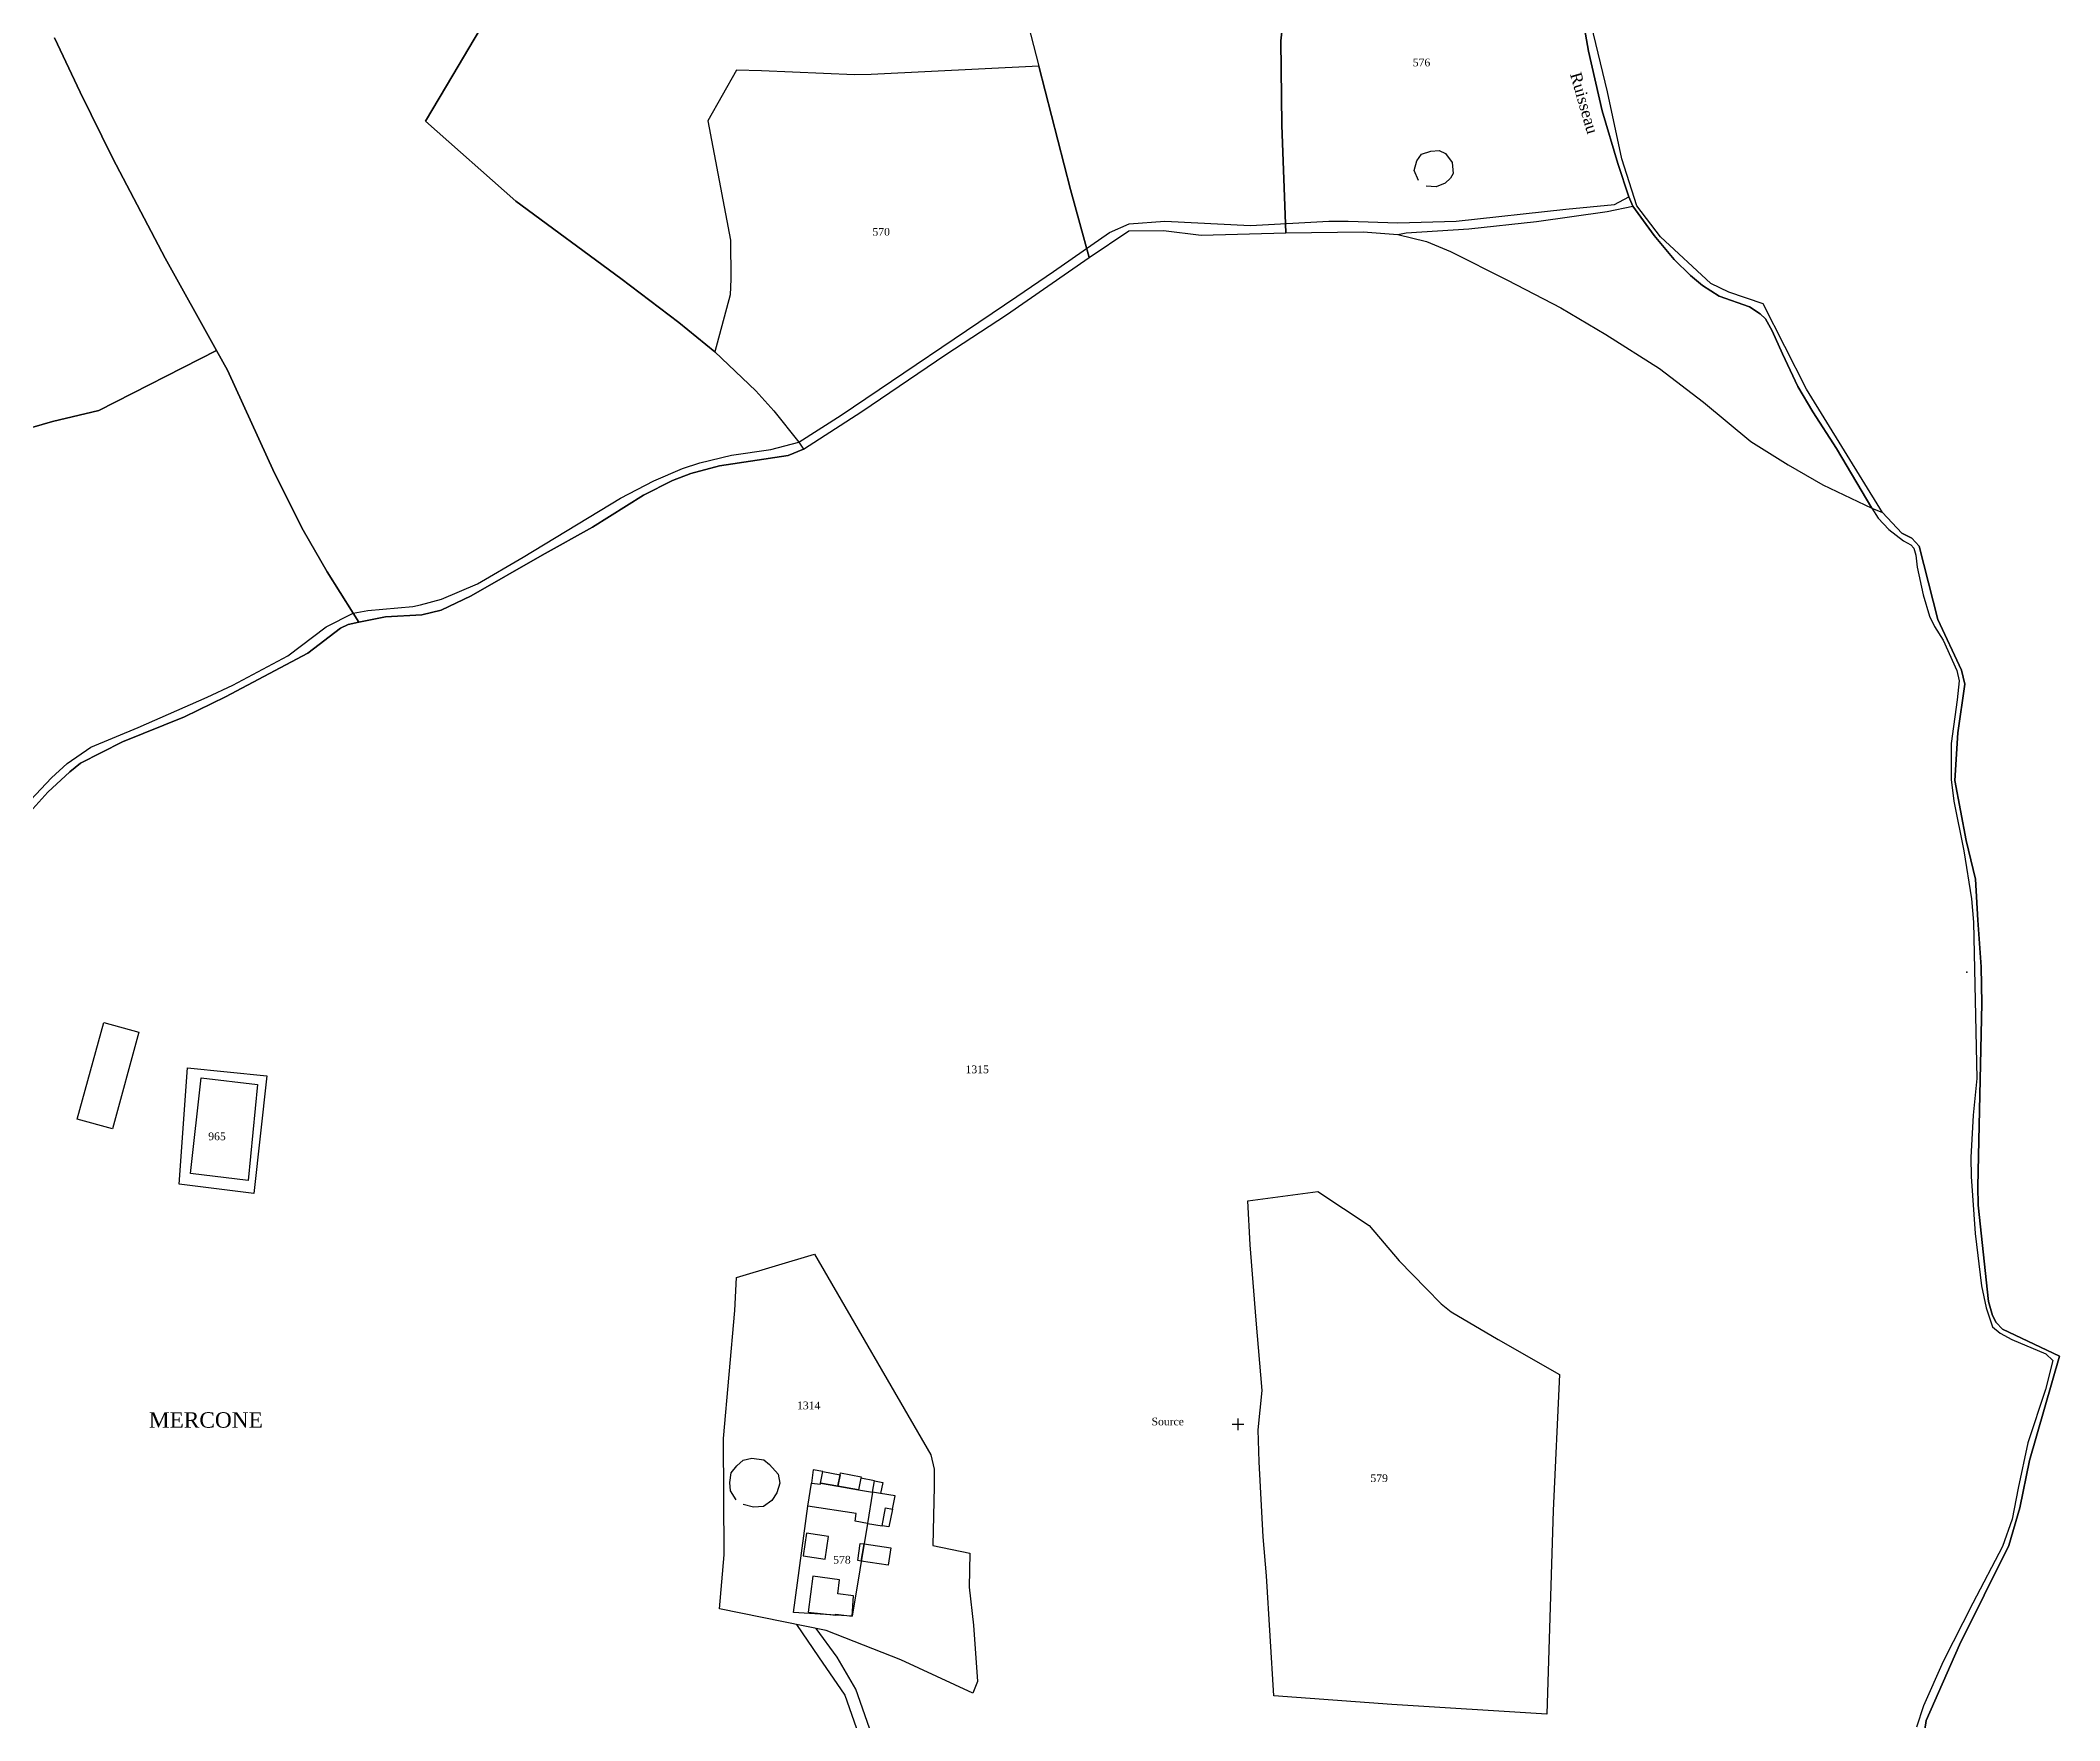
# Model space of a CAD drawing. Extents: x 1206804 to 1210977, y 6152742 to 6157901.
# Drawn here: x 1210265 to 1210789, y 6153122 to 6153557 of the extents above; entities that cross this region are included whole.
import ezdxf

# ---------------------------------------------------------------- set-up
doc = ezdxf.new("R2010")
doc.units = 0
doc.linetypes.add('CONTINU', pattern=[0])
doc.layers.get('0').update_dxf_attribs({"linetype": 'CONTINU'})
for name, color, linetype in [('1FLECHEFL', 7, 'CONTINU'), ('1LIEUDIT', 7, 'CONTINU'), ('1PARCELLE', 7, 'CONTINU'), ('1SECTION', 7, 'CONTINU'), ('1SUBDSECT', 7, 'CONTINU'), ('1TRONFLUV', 7, 'CONTINU'), ('1TROUPARCELLE', 7, 'CONTINU'), ('3BATIDUR', 7, 'CONTINU'), ('3BATILEGER', 7, 'CONTINU'), ('3CALVAIRE', 7, 'CONTINU'), ('3CALVAIRETEX', 7, 'CONTINU'), ('3CHEMIN', 7, 'CONTINU'), ('3FISCLINE', 7, 'CONTINUOUS'), ('3LIEUDITTEX', 7, 'CONTINU'), ('3PARCELLETEX', 7, 'CONTINU'), ('3PISCINE', 7, 'CONTINUOUS'), ('3TRONFLUVTEX', 7, 'CONTINU')]:
    doc.layers.add(name, color=color, linetype=linetype)
doc.styles.get("Standard").update_dxf_attribs({"font": 'Times New Roman'})

# ---------------------------------------------------------------- blocks, each defined once
blk = doc.blocks.new('DETATOPO')
for points in [[(-1.5, 0), (1.5, 0)], [(0, -1.5), (0, 1.5)]]:
    blk.add_lwpolyline(points)
blk = doc.blocks.new('FLECHRU1')
blk.add_point((0, 0))

msp = doc.modelspace()

# ---------------------------------------------------------------- linework, layer by layer
at = {"layer": '1LIEUDIT'}
for points in [[(1210254.81, 6153348.62), (1210267.32, 6153362.42), (1210273.02, 6153367.71), (1210275.85, 6153369.99), (1210286.7, 6153375.52), (1210302.79, 6153381.97), (1210313.41, 6153387.13), (1210334.75, 6153398.44), (1210343.15, 6153404.95), (1210345.14, 6153405.92), (1210347.89, 6153406.53), (1210354.88, 6153407.88), (1210364.28, 6153408.41), (1210369.26, 6153409.59), (1210377.05, 6153413.32), (1210395.39, 6153423.81), (1210408.45, 6153431.12), (1210421.66, 6153439.4), (1210429.23, 6153443.16), (1210433.96, 6153444.98), (1210441.41, 6153446.99), (1210459.21, 6153449.66), (1210463.12, 6153451.33), (1210478.27, 6153461.05), (1210500.05, 6153475.82), (1210515.77, 6153486.09), (1210537.2, 6153500.99), (1210547.45, 6153507.87), (1210556.44, 6153507.94), (1210566.16, 6153506.78), (1210588.16, 6153507.39), (1210608.19, 6153507.61), (1210617.15, 6153506.92), (1210624.53, 6153505.09), (1210630.77, 6153502.55), (1210645.59, 6153495.09), (1210659.35, 6153487.95), (1210670.99, 6153481.05), (1210684.95, 6153472.18), (1210696.36, 6153463.46), (1210708.63, 6153453.31), (1210718.25, 6153447.22), (1210727.29, 6153442.07), (1210739.94, 6153436.05), (1210739.94, 6153436.05), (1210742.74, 6153434.89), (1210723.01, 6153466.82), (1210711.77, 6153488.92), (1210702.86, 6153491.96), (1210698.2, 6153494.22), (1210685.22, 6153506.35), (1210679.07, 6153514.37), (1210675.15, 6153526.54), (1210671.49, 6153543.84), (1210667.2, 6153561.41)], [(1210254.81, 6153348.62), (1210267.32, 6153362.42), (1210273.02, 6153367.71), (1210275.85, 6153369.99), (1210286.7, 6153375.52), (1210302.79, 6153381.97), (1210313.41, 6153387.13), (1210334.75, 6153398.44), (1210343.15, 6153404.95), (1210345.14, 6153405.92), (1210347.89, 6153406.53), (1210354.88, 6153407.88), (1210364.28, 6153408.41), (1210369.26, 6153409.59), (1210377.05, 6153413.32), (1210395.39, 6153423.81), (1210408.45, 6153431.12), (1210421.66, 6153439.4), (1210429.23, 6153443.16), (1210433.96, 6153444.98), (1210441.41, 6153446.99), (1210459.21, 6153449.66), (1210463.12, 6153451.33), (1210478.27, 6153461.05), (1210500.05, 6153475.82), (1210515.77, 6153486.09), (1210537.2, 6153500.99), (1210547.45, 6153507.87), (1210556.44, 6153507.94), (1210566.16, 6153506.78), (1210588.16, 6153507.39), (1210608.19, 6153507.61), (1210617.15, 6153506.92), (1210624.53, 6153505.09), (1210630.77, 6153502.55), (1210645.59, 6153495.09), (1210659.35, 6153487.95), (1210670.99, 6153481.05), (1210684.95, 6153472.18), (1210696.36, 6153463.46), (1210708.63, 6153453.31), (1210718.25, 6153447.22), (1210727.29, 6153442.07), (1210739.94, 6153436.05), (1210742.74, 6153434.89), (1210747.71, 6153429.57), (1210750.3, 6153428.27), (1210752.19, 6153426.17), (1210757.03, 6153407.15), (1210763.17, 6153394.03), (1210764.01, 6153390.4), (1210762.24, 6153377.85), (1210761.44, 6153365.5), (1210764.37, 6153349.97), (1210766.79, 6153339.89), (1210767.46, 6153329.28), (1210768.32, 6153317.2), (1210768.48, 6153307.73), (1210767.38, 6153260.32), (1210767.49, 6153255.47), (1210770.22, 6153230.47), (1210771.24, 6153226.91), (1210772.18, 6153225.09), (1210773.82, 6153223.37), (1210788.61, 6153216.36), (1210780.8, 6153189.31), (1210778.28, 6153177.04), (1210775.46, 6153167.27), (1210762.7, 6153141.55), (1210754, 6153121.95), (1210751.49, 6153104.97)]]:
    msp.add_lwpolyline(points, dxfattribs=at)
at = {"layer": '1PARCELLE'}
for points in [[(1210269.07, 6153557.88), (1210275.7, 6153543.79), (1210284.22, 6153526.59), (1210297.76, 6153500.79), (1210311.05, 6153476.85), (1210280.53, 6153461.36), (1210268.59, 6153458.45), (1210257.87, 6153455.35), (1210254.37, 6153454.09), (1210240.1, 6153472.22), (1210234.9, 6153480.1), (1210228.57, 6153490.36), (1210225.79, 6153494.19), (1210219.93, 6153501.31), (1210216.51, 6153504.07), (1210200.03, 6153515.72), (1210189.99, 6153523.91), (1210175.25, 6153533.28), (1210146.44, 6153547.58), (1210137.89, 6153552.1), (1210139.89, 6153570.88)], [(1210519.24, 6153569.67), (1210524.15, 6153550.57), (1210524.15, 6153550.57), (1210532.29, 6153518.54), (1210537.2, 6153500.99), (1210547.45, 6153507.87), (1210556.44, 6153507.94), (1210566.16, 6153506.78), (1210588.16, 6153507.39), (1210587.08, 6153535.22), (1210586.8, 6153557.09), (1210588.3, 6153570.19)], [(1210588.3, 6153570.19), (1210586.8, 6153557.09), (1210587.08, 6153535.22), (1210588.16, 6153507.39), (1210608.19, 6153507.61), (1210617.15, 6153506.92), (1210624.53, 6153505.09), (1210630.77, 6153502.55), (1210645.59, 6153495.09), (1210659.35, 6153487.95), (1210670.99, 6153481.05), (1210684.95, 6153472.18), (1210696.36, 6153463.46), (1210708.63, 6153453.31), (1210718.25, 6153447.22), (1210727.29, 6153442.07), (1210739.94, 6153436.05), (1210730.84, 6153451.49), (1210724.63, 6153460.96), (1210720.81, 6153467.5), (1210716.77, 6153476.01), (1210714.13, 6153481.98), (1210712.37, 6153485.07), (1210711.04, 6153486.41), (1210708.25, 6153488.16), (1210700.37, 6153490.94), (1210696.06, 6153493.73), (1210692.95, 6153496.27), (1210688.71, 6153500.48), (1210683.56, 6153506.64), (1210678.02, 6153514.29), (1210676.97, 6153516.69), (1210674.17, 6153525.3), (1210670.09, 6153539), (1210666.58, 6153554.4), (1210664.98, 6153563.19)], [(1210383.64, 6153567.25), (1210372.27, 6153548.24), (1210365.19, 6153536.24), (1210388.59, 6153515.53), (1210415.81, 6153495.54), (1210430.8, 6153484.1), (1210440.15, 6153476.56), (1210450.83, 6153466.39), (1210455.45, 6153461.28), (1210461.95, 6153453.11), (1210463.12, 6153451.33), (1210459.21, 6153449.66), (1210441.41, 6153446.99), (1210433.96, 6153444.98), (1210429.23, 6153443.16), (1210421.66, 6153439.4), (1210408.45, 6153431.12), (1210395.39, 6153423.81), (1210377.05, 6153413.32), (1210369.26, 6153409.59), (1210364.28, 6153408.41), (1210354.88, 6153407.88), (1210347.89, 6153406.53), (1210347.89, 6153406.53), (1210346.47, 6153408.85), (1210339.7, 6153419.5), (1210333.54, 6153430.31), (1210326.1, 6153445.11), (1210313.86, 6153471.77), (1210311.05, 6153476.85), (1210297.76, 6153500.79), (1210284.22, 6153526.59), (1210275.7, 6153543.79), (1210269.07, 6153557.88)], [(1210519.24, 6153569.67), (1210524.15, 6153550.57), (1210524.15, 6153550.57), (1210480.71, 6153548.33), (1210476.39, 6153548.28), (1210452.25, 6153549.35), (1210445.81, 6153549.47), (1210438.35, 6153536.35), (1210444.19, 6153505.42), (1210444.32, 6153495.39), (1210444.16, 6153491.29), (1210440.15, 6153476.56), (1210430.8, 6153484.1), (1210415.81, 6153495.54), (1210388.59, 6153515.53), (1210365.19, 6153536.24), (1210372.27, 6153548.24), (1210383.64, 6153567.25)], [(1210254.81, 6153348.62), (1210267.32, 6153362.42), (1210273.02, 6153367.71), (1210275.85, 6153369.99), (1210286.7, 6153375.52), (1210302.79, 6153381.97), (1210313.41, 6153387.13), (1210334.75, 6153398.44), (1210343.15, 6153404.95), (1210345.14, 6153405.92), (1210347.89, 6153406.53), (1210354.88, 6153407.88), (1210364.28, 6153408.41), (1210369.26, 6153409.59), (1210377.05, 6153413.32), (1210395.39, 6153423.81), (1210408.45, 6153431.12), (1210421.66, 6153439.4), (1210429.23, 6153443.16), (1210433.96, 6153444.98), (1210441.41, 6153446.99), (1210459.21, 6153449.66), (1210463.12, 6153451.33), (1210478.27, 6153461.05), (1210500.05, 6153475.82), (1210515.77, 6153486.09), (1210537.2, 6153500.99), (1210547.45, 6153507.87), (1210556.44, 6153507.94), (1210566.16, 6153506.78), (1210588.16, 6153507.39), (1210608.19, 6153507.61), (1210617.15, 6153506.92), (1210624.53, 6153505.09), (1210630.77, 6153502.55), (1210645.59, 6153495.09), (1210659.35, 6153487.95), (1210670.99, 6153481.05), (1210684.95, 6153472.18), (1210696.36, 6153463.46), (1210708.63, 6153453.31), (1210718.25, 6153447.22), (1210727.29, 6153442.07), (1210739.94, 6153436.05), (1210741.61, 6153433.42), (1210744.35, 6153430.48), (1210748.12, 6153427.56), (1210750.06, 6153426.52), (1210750.83, 6153425.64), (1210751.35, 6153423.87), (1210751.73, 6153420.76), (1210753.24, 6153413.56), (1210754.9, 6153408.08), (1210756.15, 6153405.4), (1210758.4, 6153401.87), (1210761.96, 6153393.96), (1210762.55, 6153391.31), (1210762.08, 6153386.37), (1210760.55, 6153375.04), (1210760.52, 6153365.77), (1210761.17, 6153360.1), (1210763.83, 6153347.29), (1210765.81, 6153334.79), (1210766.28, 6153328.75), (1210767.13, 6153288.28), (1210766.22, 6153278.77), (1210765.64, 6153267.78), (1210765.73, 6153262.85), (1210766.73, 6153248.09), (1210768.35, 6153234.52), (1210769.62, 6153228.83), (1210771.24, 6153223.92), (1210773.21, 6153222.27), (1210776.21, 6153220.68), (1210785.07, 6153216.95), (1210786.81, 6153215.21), (1210784.98, 6153207.7), (1210780.41, 6153193.89), (1210777.83, 6153182.11), (1210776.32, 6153174.15), (1210773.82, 6153167), (1210766.15, 6153152.36), (1210758.4, 6153137.23), (1210753.31, 6153125.73), (1210751.53, 6153120.23)], [(1210257.87, 6153455.35), (1210268.59, 6153458.45), (1210280.53, 6153461.36), (1210311.05, 6153476.85), (1210313.86, 6153471.77), (1210326.1, 6153445.11), (1210333.54, 6153430.31), (1210339.7, 6153419.5), (1210346.47, 6153408.85), (1210347.89, 6153406.53), (1210345.14, 6153405.92), (1210343.15, 6153404.95), (1210334.75, 6153398.44), (1210313.41, 6153387.13), (1210302.79, 6153381.97), (1210286.7, 6153375.52), (1210275.85, 6153369.99), (1210273.02, 6153367.71), (1210267.32, 6153362.42), (1210254.81, 6153348.62)]]:
    msp.add_lwpolyline(points, dxfattribs=at)
for points in [[(1210524.15, 6153550.57), (1210480.71, 6153548.33), (1210476.39, 6153548.28), (1210452.25, 6153549.35), (1210445.81, 6153549.47), (1210438.35, 6153536.35), (1210444.19, 6153505.42), (1210444.32, 6153495.39), (1210444.16, 6153491.29), (1210440.15, 6153476.56), (1210450.83, 6153466.39), (1210455.45, 6153461.28), (1210461.95, 6153453.11), (1210463.12, 6153451.33), (1210478.27, 6153461.05), (1210500.05, 6153475.82), (1210515.77, 6153486.09), (1210537.2, 6153500.99), (1210532.29, 6153518.54), (1210524.15, 6153550.57)], [(1210320.73, 6153258.46), (1210301.35, 6153260.88), (1210303.54, 6153291.06), (1210324.06, 6153289), (1210320.73, 6153258.46)], [(1210655.74, 6153123.63), (1210615.56, 6153126.09), (1210585.04, 6153128.33), (1210583.15, 6153159.45), (1210582.23, 6153169.55), (1210581.23, 6153188.95), (1210580.99, 6153197.22), (1210581.99, 6153207.43), (1210580.47, 6153225.66), (1210578.87, 6153245.15), (1210578.26, 6153256.57), (1210596.38, 6153258.96), (1210609.69, 6153250.2), (1210617.5, 6153241.05), (1210624.46, 6153233.85), (1210628.4, 6153229.92), (1210631, 6153227.85), (1210643.12, 6153220.67), (1210659.05, 6153211.56), (1210657.42, 6153176.37), (1210655.74, 6153123.63)], [(1210488.4, 6153137.63), (1210468.98, 6153145.24), (1210441.36, 6153150.87), (1210442.57, 6153164.84), (1210442.4, 6153195.05), (1210445.32, 6153228.13), (1210445.75, 6153236.7), (1210466.02, 6153242.73), (1210496.14, 6153190.76), (1210496.98, 6153187.1), (1210497.03, 6153182.58), (1210496.65, 6153167.3), (1210506.26, 6153165.33), (1210506.08, 6153156.53), (1210507.23, 6153146.67), (1210508.24, 6153132.07), (1210507.03, 6153129.03), (1210488.4, 6153137.63)], [(1210475.77, 6153149), (1210460.55, 6153149.96), (1210464.28, 6153177.48), (1210465.18, 6153183.43), (1210467.51, 6153183.14), (1210467.56, 6153183.4), (1210468.12, 6153186.44), (1210472.65, 6153185.61), (1210472.75, 6153186.13), (1210478.09, 6153185.07), (1210478.02, 6153184.7), (1210477.42, 6153181.71), (1210481.04, 6153181.11), (1210479.71, 6153173.03), (1210475.77, 6153149)]]:
    msp.add_lwpolyline(points, close=True, dxfattribs=at)
at = {"layer": '1SECTION'}
msp.add_lwpolyline([(1210751.49, 6153104.97), (1210754, 6153121.95), (1210762.7, 6153141.55), (1210775.46, 6153167.27), (1210778.28, 6153177.04), (1210780.8, 6153189.31), (1210788.61, 6153216.36), (1210773.82, 6153223.37), (1210772.18, 6153225.09), (1210771.24, 6153226.91), (1210770.22, 6153230.47), (1210767.49, 6153255.47), (1210767.38, 6153260.32), (1210768.48, 6153307.73), (1210768.32, 6153317.2), (1210767.46, 6153329.28), (1210766.79, 6153339.89), (1210764.37, 6153349.97), (1210761.44, 6153365.5), (1210762.24, 6153377.85), (1210764.01, 6153390.4), (1210763.17, 6153394.03), (1210757.03, 6153407.15), (1210752.19, 6153426.17), (1210750.3, 6153428.27), (1210747.71, 6153429.57), (1210742.74, 6153434.89), (1210723.01, 6153466.82), (1210711.77, 6153488.92), (1210702.86, 6153491.96), (1210698.2, 6153494.22), (1210685.22, 6153506.35), (1210679.07, 6153514.37), (1210675.15, 6153526.54), (1210671.49, 6153543.84), (1210667.2, 6153561.41)], dxfattribs=at)
at = {"layer": '1SUBDSECT'}
msp.add_lwpolyline([(1210751.49, 6153104.97), (1210754, 6153121.95), (1210762.7, 6153141.55), (1210775.46, 6153167.27), (1210778.28, 6153177.04), (1210780.8, 6153189.31), (1210788.61, 6153216.36), (1210773.82, 6153223.37), (1210772.18, 6153225.09), (1210771.24, 6153226.91), (1210770.22, 6153230.47), (1210767.49, 6153255.47), (1210767.38, 6153260.32), (1210768.48, 6153307.73), (1210768.32, 6153317.2), (1210767.46, 6153329.28), (1210766.79, 6153339.89), (1210764.37, 6153349.97), (1210761.44, 6153365.5), (1210762.24, 6153377.85), (1210764.01, 6153390.4), (1210763.17, 6153394.03), (1210757.03, 6153407.15), (1210752.19, 6153426.17), (1210750.3, 6153428.27), (1210747.71, 6153429.57), (1210742.74, 6153434.89), (1210723.01, 6153466.82), (1210711.77, 6153488.92), (1210702.86, 6153491.96), (1210698.2, 6153494.22), (1210685.22, 6153506.35), (1210679.07, 6153514.37), (1210675.15, 6153526.54), (1210671.49, 6153543.84), (1210667.2, 6153561.41)], dxfattribs=at)
at = {"layer": '1TRONFLUV'}
for points in [[(1210664.98, 6153563.19), (1210666.58, 6153554.4), (1210670.09, 6153539), (1210674.17, 6153525.3), (1210676.97, 6153516.69), (1210678.02, 6153514.29), (1210683.56, 6153506.64), (1210688.71, 6153500.48), (1210692.95, 6153496.27), (1210696.06, 6153493.73), (1210700.37, 6153490.94), (1210708.25, 6153488.16), (1210711.04, 6153486.41), (1210712.37, 6153485.07), (1210714.13, 6153481.98), (1210716.77, 6153476.01), (1210720.81, 6153467.5), (1210724.63, 6153460.96), (1210730.84, 6153451.49), (1210739.94, 6153436.05), (1210741.61, 6153433.42), (1210744.35, 6153430.48), (1210748.12, 6153427.56), (1210750.06, 6153426.52), (1210750.83, 6153425.64), (1210751.35, 6153423.87), (1210751.73, 6153420.76), (1210753.24, 6153413.56), (1210754.9, 6153408.08), (1210756.15, 6153405.4), (1210758.4, 6153401.87), (1210761.96, 6153393.96), (1210762.55, 6153391.31), (1210762.08, 6153386.37), (1210760.55, 6153375.04), (1210760.52, 6153365.77), (1210761.17, 6153360.1), (1210763.83, 6153347.29), (1210765.81, 6153334.79), (1210766.28, 6153328.75), (1210767.13, 6153288.28), (1210766.22, 6153278.77), (1210765.64, 6153267.78), (1210765.73, 6153262.85), (1210766.73, 6153248.09), (1210768.35, 6153234.52), (1210769.62, 6153228.83), (1210771.24, 6153223.92), (1210773.21, 6153222.27), (1210776.21, 6153220.68), (1210785.07, 6153216.95), (1210786.81, 6153215.21), (1210784.98, 6153207.7), (1210780.41, 6153193.89), (1210777.83, 6153182.11), (1210776.32, 6153174.15), (1210773.82, 6153167), (1210766.15, 6153152.36), (1210758.4, 6153137.23), (1210753.31, 6153125.73), (1210751.53, 6153120.23)], [(1210751.49, 6153104.97), (1210754, 6153121.95), (1210762.7, 6153141.55), (1210775.46, 6153167.27), (1210778.28, 6153177.04), (1210780.8, 6153189.31), (1210788.61, 6153216.36), (1210773.82, 6153223.37), (1210772.18, 6153225.09), (1210771.24, 6153226.91), (1210770.22, 6153230.47), (1210767.49, 6153255.47), (1210767.38, 6153260.32), (1210768.48, 6153307.73), (1210768.32, 6153317.2), (1210767.46, 6153329.28), (1210766.79, 6153339.89), (1210764.37, 6153349.97), (1210761.44, 6153365.5), (1210762.24, 6153377.85), (1210764.01, 6153390.4), (1210763.17, 6153394.03), (1210757.03, 6153407.15), (1210752.19, 6153426.17), (1210750.3, 6153428.27), (1210747.71, 6153429.57), (1210742.74, 6153434.89), (1210723.01, 6153466.82), (1210711.77, 6153488.92), (1210702.86, 6153491.96), (1210698.2, 6153494.22), (1210685.22, 6153506.35), (1210679.07, 6153514.37), (1210675.15, 6153526.54), (1210671.49, 6153543.84), (1210667.2, 6153561.41)]]:
    msp.add_lwpolyline(points, dxfattribs=at)
at = {"layer": '1TROUPARCELLE'}
for points in [[(1210301.35, 6153260.88), (1210303.54, 6153291.06), (1210324.06, 6153289), (1210320.73, 6153258.46), (1210301.35, 6153260.88)], [(1210615.56, 6153126.09), (1210585.04, 6153128.33), (1210583.15, 6153159.45), (1210582.23, 6153169.55), (1210581.23, 6153188.95), (1210580.99, 6153197.22), (1210581.99, 6153207.43), (1210580.47, 6153225.66), (1210578.87, 6153245.15), (1210578.26, 6153256.57), (1210596.38, 6153258.96), (1210609.69, 6153250.2), (1210617.5, 6153241.05), (1210624.46, 6153233.85), (1210628.4, 6153229.92), (1210631, 6153227.85), (1210643.12, 6153220.67), (1210659.05, 6153211.56), (1210657.42, 6153176.37), (1210655.74, 6153123.63), (1210615.56, 6153126.09)], [(1210488.4, 6153137.63), (1210468.98, 6153145.24), (1210441.36, 6153150.87), (1210442.57, 6153164.84), (1210442.4, 6153195.05), (1210445.32, 6153228.13), (1210445.75, 6153236.7), (1210466.02, 6153242.73), (1210496.14, 6153190.76), (1210496.98, 6153187.1), (1210497.03, 6153182.58), (1210496.65, 6153167.3), (1210506.26, 6153165.33), (1210506.08, 6153156.53), (1210507.23, 6153146.67), (1210508.24, 6153132.07), (1210507.03, 6153129.03), (1210488.4, 6153137.63)], [(1210460.55, 6153149.96), (1210464.28, 6153177.48), (1210465.18, 6153183.43), (1210467.51, 6153183.14), (1210467.56, 6153183.4), (1210468.12, 6153186.44), (1210472.65, 6153185.61), (1210472.75, 6153186.13), (1210478.09, 6153185.07), (1210478.02, 6153184.7), (1210477.42, 6153181.71), (1210481.04, 6153181.11), (1210479.71, 6153173.03), (1210475.77, 6153149), (1210460.55, 6153149.96)]]:
    msp.add_lwpolyline(points, close=True, dxfattribs=at)
at = {"layer": '3BATIDUR'}
for points in [[(1210304.28, 6153263.63), (1210307.08, 6153288.41), (1210321.71, 6153286.74), (1210319.24, 6153261.89), (1210304.28, 6153263.63)], [(1210472.06, 6153182.63), (1210477.42, 6153181.71), (1210481.04, 6153181.11), (1210479.71, 6153173.03), (1210476.52, 6153173.55), (1210476.83, 6153175.55), (1210464.28, 6153177.48), (1210465.18, 6153183.43), (1210467.51, 6153183.14), (1210467.56, 6153183.4), (1210472.06, 6153182.63)], [(1210465.18, 6153183.43), (1210467.51, 6153183.14), (1210467.56, 6153183.4), (1210468.12, 6153186.44), (1210465.68, 6153186.89), (1210465.18, 6153183.43)], [(1210472.06, 6153182.63), (1210467.56, 6153183.4), (1210468.12, 6153186.44), (1210472.65, 6153185.61), (1210472.06, 6153182.63)], [(1210472.06, 6153182.63), (1210472.65, 6153185.61), (1210472.75, 6153186.13), (1210478.09, 6153185.07), (1210478.02, 6153184.7), (1210477.42, 6153181.71), (1210472.06, 6153182.63)], [(1210481.52, 6153184.04), (1210478.02, 6153184.7), (1210477.42, 6153181.71), (1210481.04, 6153181.11), (1210481.52, 6153184.04)], [(1210483.5, 6153172.4), (1210484.42, 6153177.07), (1210486.22, 6153176.74), (1210486.93, 6153180.13), (1210483.13, 6153180.75), (1210481.04, 6153181.11), (1210479.71, 6153173.03), (1210483.5, 6153172.4)], [(1210475.77, 6153149), (1210476.11, 6153154.26), (1210472.03, 6153154.79), (1210472.51, 6153158.43), (1210465.55, 6153159.33), (1210464.35, 6153150.01), (1210471.48, 6153149.28), (1210471.51, 6153149.47), (1210475.77, 6153149)]]:
    msp.add_lwpolyline(points, close=True, dxfattribs=at)
at = {"layer": '3BATILEGER'}
for points in [[(1210290.95, 6153300.26), (1210284.08, 6153275.24), (1210274.95, 6153277.75), (1210281.82, 6153302.76), (1210290.95, 6153300.26)], [(1210483.13, 6153180.75), (1210481.04, 6153181.11), (1210481.52, 6153184.04), (1210483.66, 6153183.64), (1210483.13, 6153180.75)], [(1210486.22, 6153176.74), (1210485.25, 6153172.1), (1210483.5, 6153172.4), (1210484.42, 6153177.07), (1210486.22, 6153176.74)], [(1210463.92, 6153170.49), (1210463.06, 6153164.6), (1210468.74, 6153163.76), (1210469.6, 6153169.66), (1210463.92, 6153170.49)]]:
    msp.add_lwpolyline(points, close=True, dxfattribs=at)
at = {"layer": '3CHEMIN'}
for points in [[(1210617.15, 6153506.92), (1210619.32, 6153507.38), (1210635.56, 6153508.35), (1210653.09, 6153510.33), (1210671.4, 6153512.92), (1210678.02, 6153514.29)], [(1210617.16, 6153509.98), (1210632.27, 6153510.4), (1210660.7, 6153513.44), (1210673.25, 6153514.73), (1210676.97, 6153516.69)], [(1210255.99, 6153353.1), (1210268.31, 6153366.19), (1210272.39, 6153369.91), (1210278.45, 6153374.11), (1210290.78, 6153379.23), (1210308.64, 6153387.06), (1210315.32, 6153390.15), (1210329.56, 6153397.74), (1210339.49, 6153405.26), (1210346.47, 6153408.85), (1210350.3, 6153409.52), (1210361.9, 6153410.57), (1210363.87, 6153410.94), (1210369.35, 6153412.45), (1210378.64, 6153416.42), (1210390.51, 6153423.32), (1210415.7, 6153438.62), (1210424.38, 6153443.09), (1210431.8, 6153446.33), (1210436.28, 6153447.79), (1210444.51, 6153449.72), (1210454.71, 6153451.19), (1210461.95, 6153453.11), (1210472.92, 6153460.12), (1210518.43, 6153490.87), (1210527.89, 6153497.37), (1210542.47, 6153507.43), (1210547.49, 6153509.68), (1210556.73, 6153510.34), (1210579, 6153509.27), (1210599.24, 6153510.34), (1210604.26, 6153510.35), (1210617.16, 6153509.98)], [(1210461.29, 6153146.81), (1210467, 6153138.43), (1210473.86, 6153128.48), (1210476.77, 6153120.17), (1210479.79, 6153110.75), (1210486.4, 6153098.33), (1210495.58, 6153086.64), (1210504.42, 6153078.03), (1210507.95, 6153074.67)], [(1210481.46, 6153116.52), (1210476.71, 6153130.04), (1210471.83, 6153138.35), (1210466.39, 6153145.77)]]:
    msp.add_lwpolyline(points, dxfattribs=at)
at = {"layer": '3FISCLINE'}
for points in [[(1210622.47, 6153520.91), (1210621.33, 6153523.5), (1210622.04, 6153526.02), (1210623.26, 6153527.69), (1210625.65, 6153528.55), (1210627.83, 6153528.66), (1210629.49, 6153527.94), (1210631.18, 6153525.54), (1210631.49, 6153522.71), (1210630.78, 6153521.5), (1210629.4, 6153520.24), (1210627.06, 6153519.25), (1210624.48, 6153519.45)], [(1210445.72, 6153179.11), (1210444.26, 6153181.42), (1210444.05, 6153183.57), (1210444.41, 6153186.14), (1210445.89, 6153187.93), (1210447.5, 6153189.42), (1210449.74, 6153189.92), (1210452.84, 6153189.45), (1210454.37, 6153188.23), (1210456.54, 6153185.81), (1210456.98, 6153183.4), (1210456.21, 6153180.91), (1210454.93, 6153178.99), (1210452.76, 6153177.4), (1210450.21, 6153177.2), (1210447.52, 6153177.94)]]:
    msp.add_lwpolyline(points, dxfattribs=at)
at = {"layer": '3PISCINE'}
for points in [[(1210477.19, 6153163.39), (1210477.83, 6153167.85), (1210478.84, 6153167.7), (1210478.11, 6153163.25), (1210477.19, 6153163.39)], [(1210478.84, 6153167.7), (1210485.76, 6153166.69), (1210485.12, 6153162.23), (1210478.11, 6153163.25), (1210478.84, 6153167.7)]]:
    msp.add_lwpolyline(points, close=True, dxfattribs=at)

# ---------------------------------------------------------------- block references
at = {"layer": '1FLECHEFL', "rotation": 271.7}
msp.add_blockref('FLECHRU1', (1210764.55, 6153315.79), dxfattribs=at)
at = {"layer": '3CALVAIRE', "rotation": 90}
msp.add_blockref('DETATOPO', (1210575.75, 6153198.67), dxfattribs=at)

# ---------------------------------------------------------------- texts
at = {"layer": '3CALVAIRETEX'}
msp.add_text('Source', height=2, dxfattribs=at).set_placement((1210553.32, 6153198.41))
at = {"layer": '3LIEUDITTEX'}
msp.add_text('MERCONE', height=4, dxfattribs=at).set_placement((1210293.52, 6153197.81))
at = {"layer": '3PARCELLETEX'}
for s, p in [('576', (1210621.01, 6153550.49)), ('570', (1210481.01, 6153506.61)), ('1315', (1210505.13, 6153289.64)), ('965', (1210308.91, 6153272.29)), ('1314', (1210461.47, 6153202.58)), ('579', (1210610.03, 6153183.73))]:
    msp.add_text(s, height=2, dxfattribs=at).set_placement(p)
msp.add_text('578', height=2, rotation=360, dxfattribs=at).set_placement((1210470.84, 6153162.6))
at = {"layer": '3TRONFLUVTEX'}
msp.add_text('Ruisseau', height=3, rotation=286.2, dxfattribs=at).set_placement((1210661.71, 6153548.43))

doc.saveas('drawing.dxf')
